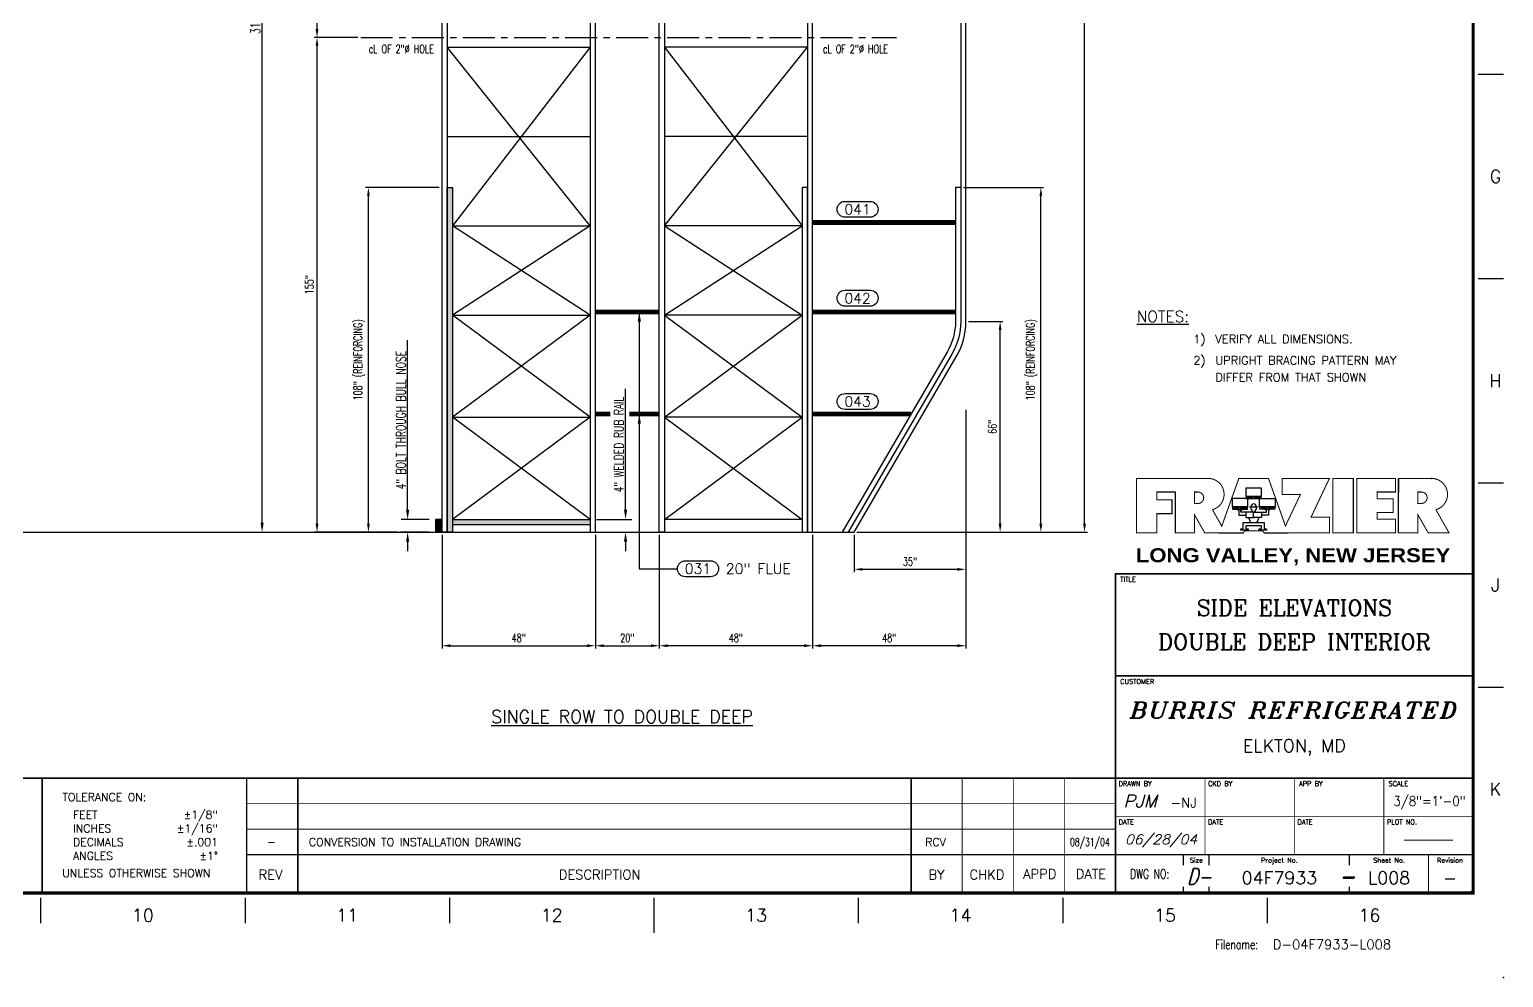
# Model space of a CAD drawing. Extents: x -10 to 1034, y -27 to 667.
# Drawn here: x 572.5 to 1034, y -27 to 270 of the extents above; entities that cross this region are included whole.
import ezdxf
from ezdxf.enums import TextEntityAlignment as Align

# ---------------------------------------------------------------- set-up
doc = ezdxf.new("R2010")
doc.units = 0
doc.header["$LTSCALE"] = 8
doc.header["$MEASUREMENT"] = 0
doc.linetypes.add('CENTER', pattern=[2, 1.25, -0.25, 0.25, -0.25])
doc.layers.get('0').update_dxf_attribs({"linetype": 'CONTINUOUS'})
doc.layers.get('DEFPOINTS').update_dxf_attribs({"linetype": 'CONTINUOUS'})
for name, color, linetype in [('BORD', 8, 'CONTINUOUS'), ('CENTERL', 135, 'CENTER'), ('FDIM', 2, 'CONTINUOUS'), ('OBJCYAN', 4, 'CONTINUOUS'), ('OBJGREEN', 3, 'CONTINUOUS'), ('OBJTHIN', 11, 'CONTINUOUS'), ('TEXTL', 2, 'CONTINUOUS'), ('THK', 140, 'CONTINUOUS')]:
    doc.layers.add(name, color=color, linetype=linetype)
doc.styles.add('2THIRDS', font='romans.shx', dxfattribs={"width": 0.7})
doc.styles.add('BOLD', font='BOLD')
doc.styles.add('BORDER', font='SIMPLEX')
doc.styles.add('COMPLEX', font='complex')
doc.styles.add('ITALIC', font='italic')
doc.styles.add('ITALICT', font='italict', dxfattribs={"height": 24})
doc.styles.add('ROMAND', font='romand.shx')
doc.styles.add('SCRIPTC', font='SCRIPTC')
doc.styles.add('SIMPLEX', font='simplex.shx')
doc.dimstyles.new('2TFR32', dxfattribs={"dimscale": 28, "dimtxt": 0.0938, "dimasz": 0.09375, "dimexe": 0.03125, "dimexo": 0.03125, "dimgap": 0.03125, "dimtad": 1, "dimdec": 5, "dimzin": 1, "dimdsep": 46, "dimlunit": 5, "dimtxsty": '2THIRDS', "dimcen": 0.09375, "dimclrd": 256, "dimclre": 256, "dimclrt": 256, "dimadec": 0, "dimazin": 0, "dimtfac": 0.75, "dimtdec": 4, "dimtofl": 0, "dimtmove": 0, "dimatfit": 0, "dimfxl": 0, "dimfrac": 2, "dimtolj": 1, "dimtzin": 0, "dimarcsym": 0})
doc.dimstyles.new('2TFRAC16', dxfattribs={"dimscale": 32, "dimtxt": 0.0938, "dimasz": 0.0938, "dimexe": 0.0625, "dimexo": 0.0625, "dimgap": 0.01, "dimtad": 1, "dimdec": 4, "dimzin": 1, "dimdsep": 46, "dimlunit": 5, "dimtxsty": '2THIRDS', "dimcen": 0.09375, "dimclrd": 256, "dimclre": 256, "dimclrt": 256, "dimadec": 0, "dimazin": 0, "dimtfac": 0.75, "dimtdec": 4, "dimtofl": 0, "dimtmove": 0, "dimatfit": 0, "dimfxl": 0, "dimfrac": 2, "dimtolj": 1, "dimtzin": 0, "dimarcsym": 0})
doc.dimstyles.new('2TFRAC32$7', dxfattribs={"dimscale": 32, "dimtxt": 0.0938, "dimasz": 0.0938, "dimexe": 0.0625, "dimexo": 0.0625, "dimgap": 0.01, "dimtad": 0, "dimdec": 5, "dimzin": 1, "dimdsep": 46, "dimlunit": 5, "dimtxsty": '2THIRDS', "dimcen": 0.09375, "dimclrd": 256, "dimclre": 256, "dimclrt": 256, "dimadec": 0, "dimazin": 0, "dimtfac": 0.75, "dimtdec": 4, "dimtofl": 0, "dimtmove": 0, "dimatfit": 0, "dimfxl": 0, "dimfrac": 2, "dimtolj": 1, "dimtzin": 0, "dimarcsym": 0})

# ---------------------------------------------------------------- blocks, each defined once
blk = doc.blocks.new('FLOGO')
at = {"layer": 'BORD'}
for p, q in [((2.564, 0.534), (2.564, 0.401)), ((2.564, 0), (2.564, 0.534)), ((0.378, 0.401), (0.378, 0)), ((0.81, 0), (1.044, 0)), ((1.248, 0), (1.482, 0))]:
    blk.add_line(p, q, dxfattribs=at)
at = {"layer": 'BORD', "const_width": 0.0101}
for points in [[(1.887, 0.534), (1.708, 0.156), (1.887, 0.156), (1.887, 0), (1.248, 0), (1.235, 0.022), (1.057, 0.022), (1.046, 0), (0.668, 0), (0.567, 0.178), (0.567, 0), (0.378, 0), (0.378, 0.401), (0.2, 0.401), (0.2, 0.323), (0.347, 0.323), (0.347, 0.189), (0.2, 0.189), (0.2, 0), (0, 0), (0, 0.534), (0.378, 0.534), (0.645, 0.534), (0.701, 0.534, -0.869818), (0.743, 0.228), (0.834, 0.067), (1.001, 0.534), (1.291, 0.534), (1.457, 0.069), (1.604, 0.378), (1.426, 0.378), (1.426, 0.534), (1.893, 0.534)], [(2.564, 0.534), (2.831, 0.534), (2.564, 0.534), (2.564, 0), (2.753, 0), (2.753, 0.178), (2.854, 0), (3.058, 0), (2.929, 0.228, 0.869818), (2.887, 0.534), (2.831, 0.534)]]:
    blk.add_lwpolyline(points, format="xyb", dxfattribs=at)
at = {"layer": 'BORD'}
for points in [[(1.07, 0.358), (1.224, 0.358), (1.224, 0.44), (1.07, 0.44)], [(0.936, 0.255), (1.089, 0.255), (1.089, 0.337), (0.936, 0.337)], [(1.073, 0.337), (1.221, 0.337), (1.221, 0.358), (1.073, 0.358)], [(1.089, 0.343), (1.137, 0.343), (1.137, 0.352), (1.089, 0.352)], [(1.205, 0.343), (1.157, 0.343), (1.157, 0.352), (1.205, 0.352)], [(1.356, 0.255), (1.203, 0.255), (1.203, 0.337), (1.356, 0.337)], [(0.938, 0.234), (1.086, 0.234), (1.086, 0.255), (0.938, 0.255)], [(0.954, 0.24), (1.002, 0.24), (1.002, 0.25), (0.954, 0.25)], [(1.07, 0.24), (1.022, 0.24), (1.022, 0.25), (1.07, 0.25)], [(1.11, 0.251), (1.11, 0.256), (1.182, 0.256), (1.182, 0.251)], [(1.354, 0.234), (1.206, 0.234), (1.206, 0.255), (1.354, 0.255)], [(1.222, 0.24), (1.27, 0.24), (1.27, 0.25), (1.222, 0.25)], [(1.338, 0.24), (1.29, 0.24), (1.29, 0.25), (1.338, 0.25)], [(1.07, 0.071), (1.07, 0.041), (1.091, 0.041), (1.091, 0.027), (1.021, 0.027), (1.021, 0.041), (1.043, 0.041), (1.043, 0.102), (1.249, 0.102), (1.249, 0.041), (1.271, 0.041), (1.271, 0.027), (1.2, 0.027), (1.2, 0.041), (1.222, 0.041), (1.222, 0.071)]]:
    blk.add_lwpolyline(points, close=True, dxfattribs=at)
at = {"layer": 'BORD', "const_width": 0.0101}
for points in [[(1.921, 0), (1.921, 0.534), (2.121, 0.534), (2.121, 0)], [(2.154, 0), (2.154, 0.534), (2.533, 0.534), (2.533, 0.401), (2.355, 0.401), (2.355, 0.334), (2.51, 0.334), (2.51, 0.2), (2.355, 0.2), (2.355, 0.134), (2.533, 0.134), (2.533, 0)]]:
    blk.add_lwpolyline(points, close=True, dxfattribs=at)
for points in [[(0.601, 0.289), (0.567, 0.289), (0.567, 0.401), (0.601, 0.401, -1)], [(2.753, 0.289), (2.753, 0.401), (2.787, 0.401, -1), (2.787, 0.289)]]:
    blk.add_lwpolyline(points, format="xyb", close=True, dxfattribs=at)
at = {"layer": 'BORD'}
for points in [[(1.07, 0.205), (1.07, 0.15), (1.146, 0.15), (1.146, 0.205), (1.021, 0.205), (1.021, 0.226), (1.034, 0.226), (1.034, 0.234), (0.988, 0.234), (0.988, 0.226), (1.001, 0.226), (1.001, 0.174), (1.07, 0.174)], [(1.096, 0.15), (1.115, 0.102)], [(1.127, 0.205), (1.13, 0.216)], [(1.222, 0.205), (1.222, 0.15), (1.146, 0.15), (1.146, 0.205), (1.271, 0.205), (1.271, 0.226), (1.257, 0.226), (1.257, 0.234), (1.304, 0.234), (1.304, 0.226), (1.291, 0.226), (1.291, 0.174), (1.222, 0.174)], [(1.165, 0.205), (1.162, 0.216)], [(1.196, 0.15), (1.177, 0.102)]]:
    blk.add_lwpolyline(points, dxfattribs=at)
for points in [[(1.174, 0.256, 0.378608), (1.146, 0.285, 0.378608), (1.118, 0.256, 0.378608)], [(1.121, 0.251, 0.351419), (1.123, 0.23), (1.127, 0.225, 0.337041), (1.146, 0.205, 0.337041), (1.165, 0.225), (1.169, 0.23, 0.351419), (1.171, 0.251)]]:
    blk.add_lwpolyline(points, format="xyb", dxfattribs=at)
blk.add_point((2.884, 0.534), dxfattribs=at)
blk.add_point((2.884, 0.534), dxfattribs=at)
blk = doc.blocks.new('sbord_d')
at = {"layer": 'BORD'}
for p, q in [((32.063, 8), (32.312, 8)), ((32.063, 6), (32.312, 6)), ((32.063, 4), (32.312, 4)), ((32.063, 2), (32.312, 2)), ((28.848, 0.821), (28.848, 0.821)), ((29.182, 0.258), (29.182, 0.354)), ((29.432, 0.258), (29.432, 0.354)), ((30.807, 0.258), (30.807, 0.354)), ((29.182, -0.016), (29.182, 0.044)), ((29.432, -0.016), (29.432, 0.044)), ((30.807, -0.016), (30.807, 0.044)), ((18, -0.062), (18, -0.312)), ((20, -0.062), (20, -0.312)), ((22, -0.062), (22, -0.312)), ((24, -0.062), (24, -0.406)), ((26, -0.062), (26, -0.312)), ((28, -0.062), (28, -0.312)), ((30, -0.062), (30, -0.312))]:
    blk.add_line(p, q, dxfattribs=at)
at = {"layer": 'BORD', "const_width": 0.0313}
blk.add_lwpolyline([(-0.016, -0.016), (32.016, -0.016), (32.016, 20.016), (-0.016, 20.016)], close=True, dxfattribs=at)
at = {"layer": 'BORD'}
for points, const_width in [([(28.516, -0.016), (28.516, 0.359), (28.516, 0.734), (28.516, 1.109), (28.516, 2.109), (28.516, 3.109), (32.016, 3.109)], 0.0156), ([(28.516, 2.109), (32.016, 2.109)], 0.0156), ([(18.016, 1.109), (14.016, 1.109), (14.016, -0.016)], 0.0156), ([(20.016, 1.109), (18.016, 1.109), (18.016, -0.016)], 0.0156), ([(28.516, 1.109), (28.016, 1.109), (27.516, 1.109), (27.016, 1.109), (26.516, 1.109), (20.516, 1.109), (20.016, 1.109), (20.016, 0.859)], 0.0156), ([(20.516, 1.109), (20.516, 0.859)], 0.0156), ([(26.516, 1.109), (26.516, 0.859)], 0.0156), ([(27.016, 1.109), (27.016, 0.859)], 0.00781), ([(27.516, 1.109), (27.516, 0.859)], 0.00781), ([(28.016, 1.109), (28.016, 0.859)], 0.00781), ([(28.516, 1.109), (32.016, 1.109)], 0.0156), ([(29.391, 1.109), (29.391, 0.734), (29.391, 0.359)], 0.00781), ([(30.266, 1.109), (30.266, 0.734), (30.266, 0.359)], 0.00781), ([(31.141, 1.109), (31.141, 0.734), (31.141, 0.359)], 0.00781), ([(20.016, 0.859), (20.016, 0.609)], 0.0156), ([(20.516, 0.859), (20.516, 0.609)], 0.0156), ([(26.516, 0.859), (26.516, 0.609)], 0.0156), ([(20.016, 0.859), (28.516, 0.859)], 0.00781), ([(27.016, 0.859), (27.016, 0.609)], 0.00781), ([(27.516, 0.859), (27.516, 0.609)], 0.00781), ([(28.016, 0.859), (28.016, 0.609)], 0.00781), ([(28.516, 0.734), (32.016, 0.734)], 0.00781), ([(20.016, 0.609), (20.016, 0.359)], 0.0156), ([(20.016, 0.609), (28.516, 0.609)], 0.00781), ([(20.516, 0.609), (20.516, 0.359)], 0.0156), ([(26.516, 0.609), (26.516, 0.359)], 0.0156), ([(27.016, 0.609), (27.016, 0.359)], 0.00781), ([(27.516, 0.609), (27.516, 0.359)], 0.00781), ([(28.016, 0.609), (28.016, 0.359)], 0.00781), ([(20.016, 0.359), (28.516, 0.359)], 0.0156), ([(20.016, 0.359), (20.016, 0)], 0.0156), ([(20.516, 0.359), (20.516, 0)], 0.0156), ([(26.516, 0.359), (26.516, 0)], 0.0156), ([(27.016, 0.359), (27.016, 0)], 0.00781), ([(27.516, 0.359), (27.516, 0)], 0.00781), ([(28.016, 0.359), (28.016, 0)], 0.00781), ([(28.516, 0.359), (32.016, 0.359)], 0.0156), ([(31.578, 0.359), (31.578, -0.016)], 0.00781)]:
    blk.add_lwpolyline(points, dxfattribs=dict(at, const_width=const_width))
at = {"layer": 'TEXTL'}
for p in [(32, 0), (32.312, -0.844)]:
    blk.add_point(p, dxfattribs=at)
at = {"layer": 'BORD'}
blk.add_blockref('FLOGO', (28.722, 3.509), dxfattribs=at)
at = {"layer": 'BORD', "style": 'ROMAND'}
for s, p in [('G', (32.234, 7)), ('H', (32.234, 5)), ('J', (32.234, 3)), ('K', (32.234, 1)), ('10', (19, -0.234)), ('11', (21, -0.234)), ('12', (23, -0.234)), ('13', (25, -0.234)), ('14', (27, -0.234)), ('15', (29, -0.234)), ('16', (31, -0.234))]:
    blk.add_text(s, height=0.125, dxfattribs=at).set_placement(p, align=Align.MIDDLE)
at = {"layer": 'BORD', "style": 'BOLD', "width": 0.943702}
blk.add_text('LONG VALLEY, NEW JERSEY', height=0.138, dxfattribs=at).set_placement((28.715, 3.222), (31.792, 3.222), align=Align.FIT)
at = {"layer": 'BORD'}
for s, height, style, p in [('TITLE', 0.0469, 'BORDER', (28.563, 3.031)), ('CUSTOMER', 0.0469, 'BORDER', (28.563, 2.031)), ('DRAWN BY', 0.0469, 'BORDER', (28.547, 1.031)), ('CKD BY', 0.0469, 'BORDER', (29.422, 1.031)), ('APP BY', 0.0469, 'BORDER', (30.313, 1.031)), ('SCALE', 0.0469, 'BORDER', (31.188, 1.031)), ('TOLERANCE ON:', 0.07812, 'SIMPLEX', (18.213, 0.884)), ('-NJ', 0.0938, 'SIMPLEX', (29.054, 0.821)), ('FEET', 0.0781, 'SIMPLEX', (18.317, 0.711)), ('INCHES', 0.0781, 'SIMPLEX', (18.317, 0.577)), ('DATE', 0.0469, 'BORDER', (28.547, 0.656)), ('DATE', 0.0469, 'BORDER', (29.422, 0.656)), ('DATE', 0.0469, 'BORDER', (30.297, 0.656)), ('PLOT NO.', 0.0469, 'BORDER', (31.172, 0.656)), ('DECIMALS', 0.0781, 'SIMPLEX', (18.317, 0.443)), ('ANGLES', 0.0781, 'SIMPLEX', (18.317, 0.309)), ('UNLESS OTHERWISE SHOWN', 0.07812, 'SIMPLEX', (18.212, 0.14))]:
    blk.add_text(s, height=height, dxfattribs=dict(at, style=style)).set_placement(p)
at = {"layer": 'BORD', "style": 'SIMPLEX'}
for s, p in [('%%p1/8"', (19.735, 0.711)), ('%%p1/16"', (19.735, 0.577)), ('%%p.001', (19.735, 0.443)), ('%%p1%%d', (19.735, 0.309))]:
    blk.add_text(s, height=0.0781, dxfattribs=at).set_placement(p, align=Align.RIGHT)
at = {"layer": 'BORD'}
for s, height, style, p in [('Size', 0.0469, 'BORDER', (29.307, 0.281)), ('Project No.', 0.04688, 'BORDER', (30.12, 0.281)), ('Sheet No.', 0.0469, 'BORDER', (31.193, 0.281)), ('Revision', 0.0469, 'BORDER', (31.789, 0.281)), ('REV', 0.0938, 'BORDER', (20.25, 0.117)), ('DESCRIPTION', 0.09375, 'BORDER', (23.469, 0.117)), ('BY', 0.0938, 'BORDER', (26.766, 0.117)), ('CHKD', 0.0938, 'BORDER', (27.259, 0.117)), ('APPD', 0.0938, 'SIMPLEX', (27.776, 0.124)), ('DATE', 0.0938, 'SIMPLEX', (28.276, 0.124))]:
    blk.add_text(s, height=height, dxfattribs=dict(at, style=style)).set_placement(p, align=Align.CENTER)
at = {"layer": 'BORD', "style": '2THIRDS', "width": 0.7}
for s, p in [('DWG NO:', (28.851, 0.124)), ('Filename:', (29.703, -0.567))]:
    blk.add_text(s, height=0.0938, dxfattribs=at).set_placement(p, align=Align.CENTER)
at = {"layer": 'BORD', "style": 'ROMAND', "oblique": 15, "width": 0.75}
for s, height, p in [('D-', 0.1562, (29.218, 0.067)), ('-', 0.188, (30.7, 0.051))]:
    blk.add_text(s, height=height, dxfattribs=at).set_placement(p)
at = {"layer": 'TEXTL', "flags": 8}
for tag, height, style, p in [('TITLE1', 0.156, 'COMPLEX', (30.266, 2.776)), ('TITLE2', 0.156, 'COMPLEX', (30.266, 2.443)), ('CHK', 0.0938, 'SIMPLEX', (29.828, 0.883)), ('APP', 0.0938, 'SIMPLEX', (30.703, 0.883)), ('JOB#', 0.125, 'ROMAND', (30.12, 0.133)), ('SHT', 0.125, 'ROMAND', (31.193, 0.133)), ('REV', 0.125, 'ROMAND', (31.789, 0.133))]:
    blk.add_attdef(tag, text='', height=height, dxfattribs=dict(at, style=style)).set_placement(p, align=Align.MIDDLE)
for tag, height, style, width, p, p2 in [('CUSTOMER', 0.156, 'ITALICT', 2.333901, (28.655, 1.697), (31.867, 1.697)), ('CAPP', 0.0781, 'SIMPLEX', 1.292308, (27.588, 0.944), (27.963, 0.944)), ('CDT', 0.0781, 'SIMPLEX', 1.866, (28.071, 0.943), (28.46, 0.943)), ('SCALE', 0.0938, 'SIMPLEX', 1.702732, (31.234, 0.837), (31.941, 0.837)), ('BAPP', 0.0781, 'SIMPLEX', 1.292308, (27.588, 0.683), (27.963, 0.683)), ('BDT', 0.0781, 'SIMPLEX', 1.866, (28.071, 0.683), (28.46, 0.683)), ('AAPP', 0.0781, 'SIMPLEX', 1.275949, (27.588, 0.443), (27.963, 0.443)), ('ADT', 0.0781, 'SIMPLEX', 1.833263, (28.071, 0.443), (28.46, 0.443)), ('DATE', 0.0938, 'ITALIC', 1.795034, (28.609, 0.462), (29.315, 0.462)), ('CHKDT', 0.0938, 'SIMPLEX', 1.555556, (29.484, 0.462), (30.172, 0.462)), ('APPDT', 0.0938, 'SIMPLEX', 1.555556, (30.359, 0.462), (31.047, 0.462)), ('PLOT#', 0.0938, 'SIMPLEX', 8.555556, (31.234, 0.462), (31.922, 0.462))]:
    blk.add_attdef(tag, text='', height=height, dxfattribs=dict(at, style=style, width=width)).set_placement(p, p2, align=Align.FIT)
for tag, height, style, p in [('LOCATION', 0.125, 'COMPLEX', (30.266, 1.364)), ('REVC', 0.0781, 'SIMPLEX', (20.259, 0.945)), ('CBY', 0.0781, 'ROMAND', (26.755, 0.943)), ('CCHK', 0.0781, 'SIMPLEX', (27.255, 0.943)), ('REVB', 0.0781, 'SIMPLEX', (20.259, 0.695)), ('BBY', 0.0781, 'ROMAND', (26.755, 0.683)), ('BCHK', 0.0781, 'SIMPLEX', (27.255, 0.683)), ('REVA', 0.0781, 'SIMPLEX', (20.259, 0.445)), ('ABY', 0.0781, 'ROMAND', (26.755, 0.443)), ('ACHK', 0.0781, 'SIMPLEX', (27.255, 0.443))]:
    blk.add_attdef(tag, text='', height=height, dxfattribs=dict(at, style=style)).set_placement(p, align=Align.CENTER)
for tag, p, height, style in [('REVCDESC', (20.625, 0.943), 0.0781, 'SIMPLEX'), ('DRBY', (28.593, 0.821), 0.125, 'SCRIPTC'), ('REVBDESC', (20.625, 0.683), 0.0781, 'SIMPLEX'), ('REVADESC', (20.625, 0.443), 0.0781, 'SIMPLEX'), ('DWG#', (30.055, -0.566), 0.0938, 'ROMAND')]:
    blk.add_attdef(tag, p, '', height=height, dxfattribs=dict(at, style=style))
blk = doc.blocks.new('UPRT-48-410')
for p, q in [((-1.625, 404), (-46.375, 404)), ((-46.375, 404), (-1.625, 324)), ((-46.375, 324), (-1.625, 404)), ((-1.625, 364), (-46.375, 364)), ((-1.625, 324), (-46.375, 324)), ((-1.625, 316), (-46.375, 316)), ((-46.375, 316), (-1.625, 252)), ((-46.375, 252), (-1.625, 316)), ((-1.625, 284), (-46.375, 284)), ((-46.375, 188), (-1.625, 252)), ((-46.375, 252), (-1.625, 188)), ((-1.625, 252), (-46.375, 252)), ((-1.625, 220), (-46.375, 220)), ((-1.625, 188), (-46.375, 188)), ((-46.375, 160), (-1.625, 188)), ((-46.375, 188), (-1.625, 160)), ((-1.625, 160), (-46.375, 160)), ((-46.375, 96), (-1.625, 152)), ((-46.375, 152), (-3.25, 96)), ((-1.625, 152), (-46.375, 152)), ((-1.625, 124), (-46.375, 124)), ((-3.25, 96), (-46.375, 96)), ((-46.375, 96), (-3.25, 68)), ((-46.375, 68), (-3.25, 96)), ((-46.375, 36), (-3.25, 68)), ((-46.375, 68), (-3.25, 36)), ((-3.25, 68), (-46.375, 68)), ((-3.25, 36), (-46.375, 36)), ((-46.375, 36), (-3.25, 4)), ((-46.375, 4), (-3.25, 36)), ((-3.25, 4), (-46.375, 4))]:
    blk.add_line(p, q)
for points in [[(-46.375, 0), (-48, 0), (-48, 410), (-46.375, 410)], [(-1.625, 0), (0, 0), (0, 410), (-1.625, 410)], [(-3.25, 0), (-1.625, 0), (-1.625, 108), (-3.25, 108)]]:
    blk.add_lwpolyline(points, close=True)
blk = doc.blocks.new('DBL-DP')
blk.add_lwpolyline([(43.6, 55.74), (11.12, 0), (13, 0), (45.01, 54.92, 0.132685), (48, 66), (48, 410), (46.38, 410), (46.38, 66, -0.132685)], format="xyb", close=True)
blk.add_lwpolyline([(46.38, 108), (44.75, 108), (44.75, 66, -0.132685), (42.2, 56.56), (9.24, 0), (11.12, 0)], format="xyb")
at = {"layer": 'OBJTHIN', "const_width": 1.5}
for points in [[(46.38, 405), (0, 405)], [(46.38, 365), (0, 365)], [(46.38, 285), (0, 285)], [(46.38, 221), (0, 221)], [(46.38, 161), (0, 161)], [(44.75, 97), (0, 97)], [(44.75, 69), (0, 69)], [(30.8, 37), (0, 37)]]:
    blk.add_lwpolyline(points, dxfattribs=at)
blk.add_blockref('UPRT-48-410', (0, 0))
blk = doc.blocks.new('*D35')
at = {"layer": 'DEFPOINTS', "color": 0}
for p in [(701.68, 112.54), (749.68, 112.54), (749.68, 76.96)]:
    blk.add_point(p, dxfattribs=at)
at = {"layer": 'FDIM', "lineweight": -2}
for p, q in [((701.68, 111.67), (701.68, 76.09)), ((749.68, 111.67), (749.68, 76.09)), ((704.3, 76.96), (747.05, 76.96))]:
    blk.add_line(p, q, dxfattribs=at)
at = {"layer": 'FDIM'}
for points in [[(704.3, 77.4), (704.3, 76.53), (701.68, 76.96)], [(747.05, 77.4), (747.05, 76.53), (749.68, 76.96)]]:
    blk.add_solid(points, dxfattribs=at)
at = {"layer": 'FDIM', "insert": (725.68, 79.4), "char_height": 2.626, "attachment_point": 5, "style": '2THIRDS'}
blk.add_mtext('\\A1;48"', dxfattribs=at)
blk = doc.blocks.new('*D34')
at = {"layer": 'DEFPOINTS', "color": 0}
for p in [(769.68, 112.54), (817.68, 112.54), (769.68, 76.96)]:
    blk.add_point(p, dxfattribs=at)
at = {"layer": 'FDIM', "lineweight": -2}
for p, q in [((769.68, 111.67), (769.68, 76.09)), ((817.68, 111.67), (817.68, 76.09)), ((815.05, 76.96), (772.3, 76.96))]:
    blk.add_line(p, q, dxfattribs=at)
at = {"layer": 'FDIM'}
for points in [[(772.3, 77.4), (772.3, 76.53), (769.68, 76.96)], [(815.05, 77.4), (815.05, 76.53), (817.68, 76.96)]]:
    blk.add_solid(points, dxfattribs=at)
at = {"layer": 'FDIM', "insert": (793.68, 79.4), "char_height": 2.626, "attachment_point": 5, "style": '2THIRDS'}
blk.add_mtext('\\A1;48"', dxfattribs=at)
blk = doc.blocks.new('*D33')
at = {"layer": 'DEFPOINTS', "color": 0}
for p in [(865.68, 151.74), (817.68, 112.54), (817.68, 76.96)]:
    blk.add_point(p, dxfattribs=at)
at = {"layer": 'FDIM', "lineweight": -2}
for p, q in [((865.68, 150.87), (865.68, 76.09)), ((817.68, 111.67), (817.68, 76.09)), ((863.05, 76.96), (820.3, 76.96))]:
    blk.add_line(p, q, dxfattribs=at)
at = {"layer": 'FDIM'}
for points in [[(820.3, 77.4), (820.3, 76.53), (817.68, 76.96)], [(863.05, 77.4), (863.05, 76.53), (865.68, 76.96)]]:
    blk.add_solid(points, dxfattribs=at)
at = {"layer": 'FDIM', "insert": (841.68, 79.4), "char_height": 2.626, "attachment_point": 5, "style": '2THIRDS'}
blk.add_mtext('\\A1;48"', dxfattribs=at)
blk = doc.blocks.new('*D32')
at = {"layer": 'DEFPOINTS', "color": 0}
for p in [(865.68, 151.74), (830.68, 112.54), (830.68, 100.89)]:
    blk.add_point(p, dxfattribs=at)
at = {"layer": 'FDIM', "lineweight": -2}
for p, q in [((865.68, 150.87), (865.68, 100.01)), ((830.68, 111.67), (830.68, 100.01)), ((863.05, 100.89), (833.3, 100.89))]:
    blk.add_line(p, q, dxfattribs=at)
at = {"layer": 'FDIM'}
for points in [[(833.3, 101.32), (833.3, 100.45), (830.68, 100.89)], [(863.05, 101.32), (863.05, 100.45), (865.68, 100.89)]]:
    blk.add_solid(points, dxfattribs=at)
at = {"layer": 'FDIM', "insert": (848.18, 103.33), "char_height": 2.626, "attachment_point": 5, "style": '2THIRDS'}
blk.add_mtext('\\A1;35"', dxfattribs=at)
blk = doc.blocks.new('*D31')
at = {"layer": 'DEFPOINTS', "color": 0}
for p in [(865.68, 522.54), (902.83, 522.54), (830.68, 112.54)]:
    blk.add_point(p, dxfattribs=at)
at = {"layer": 'FDIM', "lineweight": -2}
for p, q in [((866.55, 522.54), (903.71, 522.54)), ((902.83, 115.17), (902.83, 519.92)), ((831.55, 112.54), (903.71, 112.54))]:
    blk.add_line(p, q, dxfattribs=at)
at = {"layer": 'FDIM'}
for points in [[(902.4, 519.92), (903.27, 519.92), (902.83, 522.54)], [(902.4, 115.17), (903.27, 115.17), (902.83, 112.54)]]:
    blk.add_solid(points, dxfattribs=at)
at = {"layer": 'FDIM', "insert": (900.39, 317.54), "char_height": 2.6264, "attachment_point": 5, "rotation": 90, "style": '2THIRDS'}
blk.add_mtext('\\A1;410" RACK HEIGHT ', dxfattribs=at)
blk = doc.blocks.new('*D30')
at = {"layer": 'DEFPOINTS', "color": 0}
for p in [(864.05, 220.54), (889.15, 220.54), (830.68, 112.54)]:
    blk.add_point(p, dxfattribs=at)
at = {"layer": 'FDIM', "lineweight": -2}
for p, q in [((864.93, 220.54), (890.02, 220.54)), ((889.15, 115.17), (889.15, 217.92)), ((831.55, 112.54), (890.02, 112.54))]:
    blk.add_line(p, q, dxfattribs=at)
at = {"layer": 'FDIM'}
for points in [[(888.71, 217.92), (889.59, 217.92), (889.15, 220.54)], [(888.71, 115.17), (889.59, 115.17), (889.15, 112.54)]]:
    blk.add_solid(points, dxfattribs=at)
at = {"layer": 'FDIM', "insert": (886.27, 166.54), "char_height": 2.6264, "attachment_point": 5, "rotation": 90, "style": '2THIRDS'}
blk.add_mtext('\\A1;108" (REINFORCING) ', dxfattribs=at)
blk = doc.blocks.new('*D29')
at = {"layer": 'DEFPOINTS', "color": 0}
for p in [(865.68, 178.54), (876.41, 178.54), (830.68, 112.54)]:
    blk.add_point(p, dxfattribs=at)
at = {"layer": 'FDIM', "lineweight": -2}
for p, q in [((866.55, 178.54), (877.28, 178.54)), ((876.41, 115.17), (876.41, 175.92)), ((831.55, 112.54), (877.28, 112.54))]:
    blk.add_line(p, q, dxfattribs=at)
at = {"layer": 'FDIM'}
for points in [[(875.97, 175.92), (876.85, 175.92), (876.41, 178.54)], [(875.97, 115.17), (876.85, 115.17), (876.41, 112.54)]]:
    blk.add_solid(points, dxfattribs=at)
at = {"layer": 'FDIM', "insert": (873.97, 145.54), "char_height": 2.626, "attachment_point": 5, "rotation": 90, "style": '2THIRDS'}
blk.add_mtext('\\A1;66"', dxfattribs=at)
blk = doc.blocks.new('*D28')
at = {"layer": 'DEFPOINTS', "color": 0}
for p in [(749.68, 112.54), (769.68, 112.54), (769.68, 76.96)]:
    blk.add_point(p, dxfattribs=at)
at = {"layer": 'FDIM', "lineweight": -2}
for p, q in [((749.68, 111.67), (749.68, 76.09)), ((769.68, 111.67), (769.68, 76.09)), ((752.3, 76.96), (767.05, 76.96))]:
    blk.add_line(p, q, dxfattribs=at)
at = {"layer": 'FDIM'}
for points in [[(752.3, 77.4), (752.3, 76.53), (749.68, 76.96)], [(767.05, 77.4), (767.05, 76.53), (769.68, 76.96)]]:
    blk.add_solid(points, dxfattribs=at)
at = {"layer": 'FDIM', "insert": (759.68, 79.4), "char_height": 2.626, "attachment_point": 5, "style": '2THIRDS'}
blk.add_mtext('\\A1;20"', dxfattribs=at)
blk = doc.blocks.new('*D27')
at = {"layer": 'DEFPOINTS', "color": 0}
for p in [(678.63, 220.54), (701.68, 220.54), (688.68, 112.54)]:
    blk.add_point(p, dxfattribs=at)
at = {"layer": 'FDIM', "lineweight": -2}
for p, q in [((700.8, 220.54), (677.75, 220.54)), ((678.63, 115.17), (678.63, 217.92)), ((687.8, 112.54), (677.75, 112.54))]:
    blk.add_line(p, q, dxfattribs=at)
at = {"layer": 'FDIM'}
for points in [[(678.19, 217.92), (679.06, 217.92), (678.63, 220.54)], [(678.19, 115.17), (679.06, 115.17), (678.63, 112.54)]]:
    blk.add_solid(points, dxfattribs=at)
at = {"layer": 'FDIM', "insert": (675.75, 166.54), "char_height": 2.6264, "attachment_point": 5, "rotation": 90, "style": '2THIRDS'}
blk.add_mtext('\\A1;108" (REINFORCING) ', dxfattribs=at)
blk = doc.blocks.new('*D39')
at = {"layer": 'DEFPOINTS', "color": 0}
for p in [(662.54, 267.54), (676.21, 267.54), (688.68, 112.54)]:
    blk.add_point(p, dxfattribs=at)
at = {"layer": 'FDIM', "lineweight": -2}
for p, q in [((675.33, 267.54), (661.66, 267.54)), ((662.54, 115.17), (662.54, 264.92)), ((687.8, 112.54), (661.66, 112.54))]:
    blk.add_line(p, q, dxfattribs=at)
at = {"layer": 'FDIM'}
for points in [[(662.1, 264.92), (662.98, 264.92), (662.54, 267.54)], [(662.1, 115.17), (662.98, 115.17), (662.54, 112.54)]]:
    blk.add_solid(points, dxfattribs=at)
at = {"layer": 'FDIM', "insert": (660.1, 190.04), "char_height": 2.626, "attachment_point": 5, "rotation": 90, "style": '2THIRDS'}
blk.add_mtext('\\A1;155"', dxfattribs=at)
blk = doc.blocks.new('*D38')
at = {"layer": 'DEFPOINTS', "color": 0}
for p in [(662.54, 431.54), (676.21, 431.54), (676.21, 267.54)]:
    blk.add_point(p, dxfattribs=at)
at = {"layer": 'FDIM', "lineweight": -2}
for p, q in [((675.33, 431.54), (661.66, 431.54)), ((662.54, 270.17), (662.54, 428.92)), ((675.33, 267.54), (661.66, 267.54))]:
    blk.add_line(p, q, dxfattribs=at)
at = {"layer": 'FDIM'}
for points in [[(662.1, 428.92), (662.98, 428.92), (662.54, 431.54)], [(662.1, 270.17), (662.98, 270.17), (662.54, 267.54)]]:
    blk.add_solid(points, dxfattribs=at)
at = {"layer": 'FDIM', "insert": (660.1, 349.54), "char_height": 2.626, "attachment_point": 5, "rotation": 90, "style": '2THIRDS'}
blk.add_mtext('\\A1;164"', dxfattribs=at)
blk = doc.blocks.new('*D47')
at = {"layer": 'DEFPOINTS', "color": 0}
for p in [(645.34, 431.54), (675.33, 431.54), (613.25, 112.54)]:
    blk.add_point(p, dxfattribs=at)
at = {"layer": 'FDIM', "lineweight": -2}
for p, q in [((673.33, 431.54), (643.34, 431.54)), ((645.34, 115.54), (645.34, 428.54)), ((615.25, 112.54), (647.34, 112.54))]:
    blk.add_line(p, q, dxfattribs=at)
at = {"layer": 'FDIM'}
for points in [[(644.84, 428.54), (645.84, 428.54), (645.34, 431.54)], [(644.84, 115.54), (645.84, 115.54), (645.34, 112.54)]]:
    blk.add_solid(points, dxfattribs=at)
at = {"layer": 'FDIM', "insert": (643.24, 272.04), "char_height": 3.002, "attachment_point": 5, "rotation": 90, "style": '2THIRDS'}
blk.add_mtext('\\A1;319"', dxfattribs=at)
blk = doc.blocks.new('*D50')
at = {"layer": 'DEFPOINTS', "color": 0}
for p in [(690.91, 116.54), (699.68, 116.54), (699.68, 112.54)]:
    blk.add_point(p, dxfattribs=at)
at = {"layer": 'FDIM', "lineweight": -2}
for p, q in [((690.91, 119.54), (690.91, 172.71)), ((697.68, 116.54), (688.91, 116.54)), ((697.68, 112.54), (688.91, 112.54)), ((690.91, 109.54), (690.91, 106.54))]:
    blk.add_line(p, q, dxfattribs=at)
at = {"layer": 'FDIM'}
for points in [[(690.41, 119.54), (691.41, 119.54), (690.91, 116.54)], [(690.41, 109.54), (691.41, 109.54), (690.91, 112.54)]]:
    blk.add_solid(points, dxfattribs=at)
at = {"layer": 'FDIM', "insert": (688.8, 147.63), "char_height": 3.0016, "attachment_point": 5, "rotation": 90, "style": '2THIRDS'}
blk.add_mtext('\\A1;4" BOLT THROUGH BULL NOSE', dxfattribs=at)
blk = doc.blocks.new('*D51')
at = {"layer": 'DEFPOINTS', "color": 0}
for p in [(748.05, 116.54), (759.13, 116.54), (748.05, 112.54)]:
    blk.add_point(p, dxfattribs=at)
at = {"layer": 'FDIM', "lineweight": -2}
for p, q in [((759.13, 119.54), (759.13, 157.4)), ((750.05, 116.54), (761.13, 116.54)), ((750.05, 112.54), (761.13, 112.54)), ((759.13, 109.54), (759.13, 106.54))]:
    blk.add_line(p, q, dxfattribs=at)
at = {"layer": 'FDIM'}
for points in [[(758.63, 119.54), (759.63, 119.54), (759.13, 116.54)], [(758.63, 109.54), (759.63, 109.54), (759.13, 112.54)]]:
    blk.add_solid(points, dxfattribs=at)
at = {"layer": 'FDIM', "insert": (757.03, 139.97), "char_height": 3.0016, "attachment_point": 5, "rotation": 90, "style": '2THIRDS'}
blk.add_mtext('\\A1;4" WELDED RUB RAIL', dxfattribs=at)

msp = doc.modelspace()

# ---------------------------------------------------------------- linework, layer by layer
for p, q in [((701.678647, 112.541444), (701.678647, 522.541444)), ((703.303647, 522.541444), (703.303647, 112.541444)), ((748.053647, 522.541444), (748.053647, 112.541444)), ((749.678647, 112.541444), (749.678647, 522.541444)), ((748.053647, 208.541444), (703.303647, 264.541444)), ((703.303647, 264.541444), (748.053647, 264.541444)), ((748.053647, 264.541444), (704.928647, 208.541444)), ((703.303647, 236.541444), (748.053647, 236.541444)), ((703.303647, 112.541444), (703.303647, 220.541444)), ((703.303647, 220.541444), (704.928647, 220.541444)), ((704.928647, 220.541444), (704.928647, 112.541444)), ((704.928647, 208.541444), (748.053647, 208.541444)), ((748.053647, 208.541444), (704.928647, 180.541444)), ((748.053647, 180.541444), (704.928647, 208.541444)), ((748.053647, 148.541444), (704.928647, 180.541444)), ((748.053647, 180.541444), (704.928647, 148.541444)), ((704.928647, 180.541444), (748.053647, 180.541444)), ((704.928647, 148.541444), (748.053647, 148.541444)), ((748.053647, 148.541444), (704.928647, 116.541444)), ((748.053647, 116.541444), (704.928647, 148.541444)), ((699.678647, 116.541444), (699.678647, 112.541444)), ((701.678647, 116.541444), (699.678647, 116.541444)), ((704.928647, 116.541444), (748.053647, 116.541444)), ((690.55946, 112.541444), (688.678647, 112.541444)), ((692.440274, 112.541444), (690.55946, 112.541444)), ((703.303647, 112.541444), (701.678647, 112.541444)), ((704.928647, 112.541444), (703.303647, 112.541444)), ((704.928647, 114.916444), (748.053647, 114.916444)), ((748.053647, 112.541444), (749.678647, 112.541444))]:
    msp.add_line(p, q)
for points in [[(703.303647, 220.541444), (703.303647, 112.541444), (704.928647, 220.541444), (704.928647, 112.541444)], [(701.678647, 116.541444), (701.678647, 112.541444), (699.678647, 116.541444), (699.678647, 112.541444)], [(704.928647, 116.541444), (748.053647, 116.541444), (704.928647, 114.916444), (748.053647, 114.916444)]]:
    msp.add_solid(points)
at = {"layer": 'CENTERL'}
msp.add_line((676.209105, 267.541444), (843.994574, 267.541444), dxfattribs=at)
at = {"layer": 'FDIM'}
for points in [[(827.838662, 211.198899, -1), (827.838662, 216.182498), (835.715657, 216.182498, -1), (835.715657, 211.198899)], [(827.838662, 183.340318, -1), (827.838662, 188.323917), (835.715657, 188.323917, -1), (835.715657, 183.340318)], [(827.838662, 150.991745, -1), (827.838662, 155.975344), (835.715657, 155.975344, -1), (835.715657, 150.991745)], [(777.869571, 98.586729, -1), (777.869571, 103.570329), (785.746567, 103.570329, -1), (785.746567, 98.586729)]]:
    msp.add_lwpolyline(points, format="xyb", close=True, dxfattribs=at)
at = {"layer": 'OBJCYAN', "const_width": 1.5}
for points in [[(749.678647, 181.541444), (769.678647, 181.541444)], [(749.678647, 149.541444), (754.40861, 149.541444)], [(760.332517, 149.541444), (769.678647, 149.541444)]]:
    msp.add_lwpolyline(points, dxfattribs=at)
at = {"layer": 'THK'}
msp.add_line((8.705997, 112.541444), (829.157758, 112.541444), dxfattribs=at)

# ---------------------------------------------------------------- block references
at = {"layer": 'FDIM'}
ref = msp.add_blockref('sbord_d', (0, 0), dxfattribs=dict(at, xscale=32, yscale=32, zscale=32))
ref.add_attrib('PLOT#', '-', dxfattribs={"layer": 'TEXTL', "height": 3, "style": 'SIMPLEX', "width": 8.555556, "flags": 8}).set_placement((999.5, 14.79734), (1021.5, 14.79734), align=Align.FIT)
ref.add_attrib('REVA', '-', dxfattribs={"layer": 'TEXTL', "height": 2.5, "style": 'SIMPLEX', "flags": 8}).set_placement((648.299408, 14.233959), align=Align.CENTER)
ref.add_attrib('REVADESC', 'CONVERSION TO INSTALLATION DRAWING', (660.009916, 14.19), dxfattribs={"layer": 'TEXTL', "height": 2.5, "style": 'SIMPLEX', "flags": 8})
ref.add_attrib('ABY', 'RCV', dxfattribs={"layer": 'TEXTL', "height": 2.5, "style": 'ROMAND', "flags": 8}).set_placement((856.174372, 14.19), align=Align.CENTER)
ref.add_attrib('ADT', '08/31/04', dxfattribs={"layer": 'TEXTL', "height": 2.5, "style": 'SIMPLEX', "width": 0.674168, "flags": 8}).set_placement((898.28, 14.19), (910.72, 14.19), align=Align.FIT)
ref.add_attrib('TITLE1', 'SIDE ELEVATIONS', dxfattribs={"layer": 'TEXTL', "height": 5, "style": 'COMPLEX', "flags": 8}).set_placement((968.5, 88.833333), align=Align.MIDDLE)
ref.add_attrib('TITLE2', 'DOUBLE DEEP INTERIOR', dxfattribs={"layer": 'TEXTL', "height": 5, "style": 'COMPLEX', "flags": 8}).set_placement((968.5, 78.166667), align=Align.MIDDLE)
ref.add_attrib('CUSTOMER', 'BURRIS REFRIGERATED', dxfattribs={"layer": 'TEXTL', "height": 5, "style": 'ITALICT', "width": 1.037913, "flags": 8}).set_placement((916.957119, 54.298819), (1019.759904, 54.298819), align=Align.FIT)
ref.add_attrib('LOCATION', 'ELKTON, MD', dxfattribs={"layer": 'TEXTL', "height": 4, "style": 'COMPLEX', "flags": 8}).set_placement((968.5, 43.632152), align=Align.CENTER)
ref.add_attrib('JOB#', '04F7933', dxfattribs={"layer": 'TEXTL', "height": 4, "style": 'ROMAND', "flags": 8}).set_placement((963.83447, 4.25), align=Align.MIDDLE)
ref.add_attrib('DATE', '06/28/04', dxfattribs={"layer": 'TEXTL', "height": 3, "style": 'ITALIC', "width": 0.940256, "flags": 8}).set_placement((915.5, 14.79734), (938.066136, 14.79734), align=Align.FIT)
ref.add_attrib('SHT', 'L008', dxfattribs={"layer": 'TEXTL', "height": 4, "style": 'ROMAND', "flags": 8}).set_placement((998.167235, 4.25), align=Align.MIDDLE)
ref.add_attrib('DWG#', 'D-04F7933-L008', (961.755356, -18.113938), dxfattribs={"layer": 'TEXTL', "height": 3, "style": 'ROMAND', "flags": 8})
ref.add_attrib('SCALE', '3/8"=1\'-0"', dxfattribs={"layer": 'TEXTL', "height": 3, "style": 'SIMPLEX', "width": 0.870078, "flags": 8}).set_placement((999.5, 26.79734), (1022.122017, 26.79734), align=Align.FIT)
ref.add_attrib('DRBY', 'PJM', (914.978618, 26.267079), dxfattribs={"layer": 'TEXTL', "height": 4, "style": 'SCRIPTC', "flags": 8})
ref.add_attrib('REV', '-', dxfattribs={"layer": 'TEXTL', "height": 4, "style": 'ROMAND', "flags": 8}).set_placement((1017.25, 4.25), align=Align.MIDDLE)
at = {"layer": 'OBJGREEN'}
msp.add_blockref('DBL-DP', (817.678647, 112.541444), dxfattribs=at)

# ---------------------------------------------------------------- texts
at = {"layer": 'FDIM', "style": '2THIRDS', "width": 0.7}
for p in [(688.914886, 262.639526), (831.121613, 262.639526)]:
    msp.add_text('cL OF 2"%%c HOLE', height=2.625, dxfattribs=at).set_placement(p, align=Align.CENTER)
at = {"layer": 'FDIM', "style": 'SIMPLEX'}
for s, p in [('041', (831.777159, 213.690698)), ('042', (831.777159, 185.832117)), ('043', (831.777159, 153.483544)), ('031', (781.808069, 101.078529))]:
    msp.add_text(s, height=3.2, dxfattribs=at).set_placement(p, align=Align.MIDDLE)
at = {"layer": 'FDIM', "linetype": 'Continuous'}
for s, height, style, p in [('%%uNOTES:', 3.5, 'COMPLEX', (919.178148, 178.356031)), ('1)', 2.625, 'SIMPLEX', (936.873352, 171.734782)), ('VERIFY ALL DIMENSIONS.', 2.625, 'SIMPLEX', (943.762998, 171.734782)), ('2)', 2.625, 'SIMPLEX', (936.873352, 165.052926)), ('UPRIGHT BRACING PATTERN MAY', 2.625, 'SIMPLEX', (943.762998, 165.052926)), ('DIFFER FROM THAT SHOWN', 2.625, 'SIMPLEX', (943.762998, 159.756359))]:
    msp.add_text(s, height=height, dxfattribs=dict(at, style=style)).set_placement(p)
at = {"layer": 'FDIM', "style": 'SIMPLEX'}
msp.add_text('20" FLUE', height=3.2, dxfattribs=at).set_placement((790.548252, 101.078529), align=Align.MIDDLE_LEFT)
at = {"layer": 'FDIM', "style": 'COMPLEX'}
msp.add_text('%%uSINGLE ROW TO DOUBLE DEEP', height=4, dxfattribs=at).set_placement((758.046487, 52.745561), align=Align.CENTER)

# ---------------------------------------------------------------- dimensions: what is measured, and where the dimension line sits
at = {"layer": 'FDIM'}
for base, p1, p2, angle, text, dimstyle, picture, middle in [((902.83278, 522.541444), (830.678647, 112.541444), (865.678647, 522.541444), 90, '<> RACK HEIGHT ', '2TFR32', '*D31', (900.394446, 317.541444)), ((678.625752, 220.541444), (688.678647, 112.541444), (701.678647, 220.541444), 270, '<> (REINFORCING) ', '2TFR32', '*D27', (675.749685, 166.541444)), ((889.149236, 220.541444), (830.678647, 112.541444), (864.053647, 220.541444), 90, '<> (REINFORCING) ', '2TFR32', '*D30', (886.273169, 166.541444)), ((690.91132, 116.541444), (699.678647, 112.541444), (699.678647, 116.541444), 90, '<> BOLT THROUGH BULL NOSE', '2TFRAC16', '*D50', (688.804654, 147.627844)), ((759.134066, 116.541444), (748.053647, 112.541444), (748.053647, 116.541444), 90, '<> WELDED RUB RAIL', '2TFRAC16', '*D51', (757.027399, 139.973764))]:
    dim = msp.add_linear_dim(base=base, p1=p1, p2=p2, angle=angle, text=text, dimstyle=dimstyle, override={"dimpost": '"'}, dxfattribs=at)
    dim.commit()
    dim.dimension.update_dxf_attribs({"geometry": picture, "text_midpoint": middle})
for base, p1, p2, angle, dimstyle, override, picture, middle in [((645.343001, 431.541444), (613.246846, 112.541444), (675.334105, 431.541444), 90, '2TFRAC16', {"dimpost": '"'}, '*D47', (643.236334, 272.041444)), ((662.539543, 431.541444), (676.209105, 267.541444), (676.209105, 431.541444), 90, '2TFR32', {"dimpost": '"', "dimtmove": 1}, '*D38', (660.101209, 349.541444)), ((662.539543, 267.541444), (688.678647, 112.541444), (676.209105, 267.541444), 90, '2TFR32', {"dimpost": '"'}, '*D39', (660.101209, 190.041444)), ((876.409077, 178.541444), (830.678647, 112.541444), (865.678647, 178.541444), 270, '2TFR32', {"dimpost": '"'}, '*D29', (873.970744, 145.541444))]:
    dim = msp.add_linear_dim(base=base, p1=p1, p2=p2, angle=angle, dimstyle=dimstyle, override=override, dxfattribs=at)
    dim.commit()
    dim.dimension.update_dxf_attribs({"geometry": picture, "text_midpoint": middle})
for base, p1, p2, picture, middle in [((817.678647, 76.963398), (865.678647, 151.74112), (817.678647, 112.541444), '*D33', (841.678647, 79.401731)), ((830.678647, 100.887418), (865.678647, 151.74112), (830.678647, 112.541444), '*D32', (848.178647, 103.325751)), ((749.678647, 76.963398), (701.678647, 112.541444), (749.678647, 112.541444), '*D35', (725.678647, 79.401731)), ((769.678647, 76.963398), (749.678647, 112.541444), (769.678647, 112.541444), '*D28', (759.678647, 79.401731)), ((769.678647, 76.963398), (817.678647, 112.541444), (769.678647, 112.541444), '*D34', (793.678647, 79.401731))]:
    dim = msp.add_linear_dim(base=base, p1=p1, p2=p2, dimstyle='2TFR32', override={"dimpost": '"'}, dxfattribs=at)
    dim.commit()
    dim.dimension.update_dxf_attribs({"geometry": picture, "text_midpoint": middle})

# ---------------------------------------------------------------- leaders
for points in [[(763.441099, 181.541444), (763.441099, 101.078529), (775.377772, 101.078529)], [(763.441099, 149.541444), (763.441099, 101.078529), (775.377772, 101.078529)]]:
    msp.add_leader(points, dimstyle='2TFRAC32$7', override={"dimgap": 0.01, "dimtad": 0}, dxfattribs=at)

doc.saveas('drawing.dxf')
